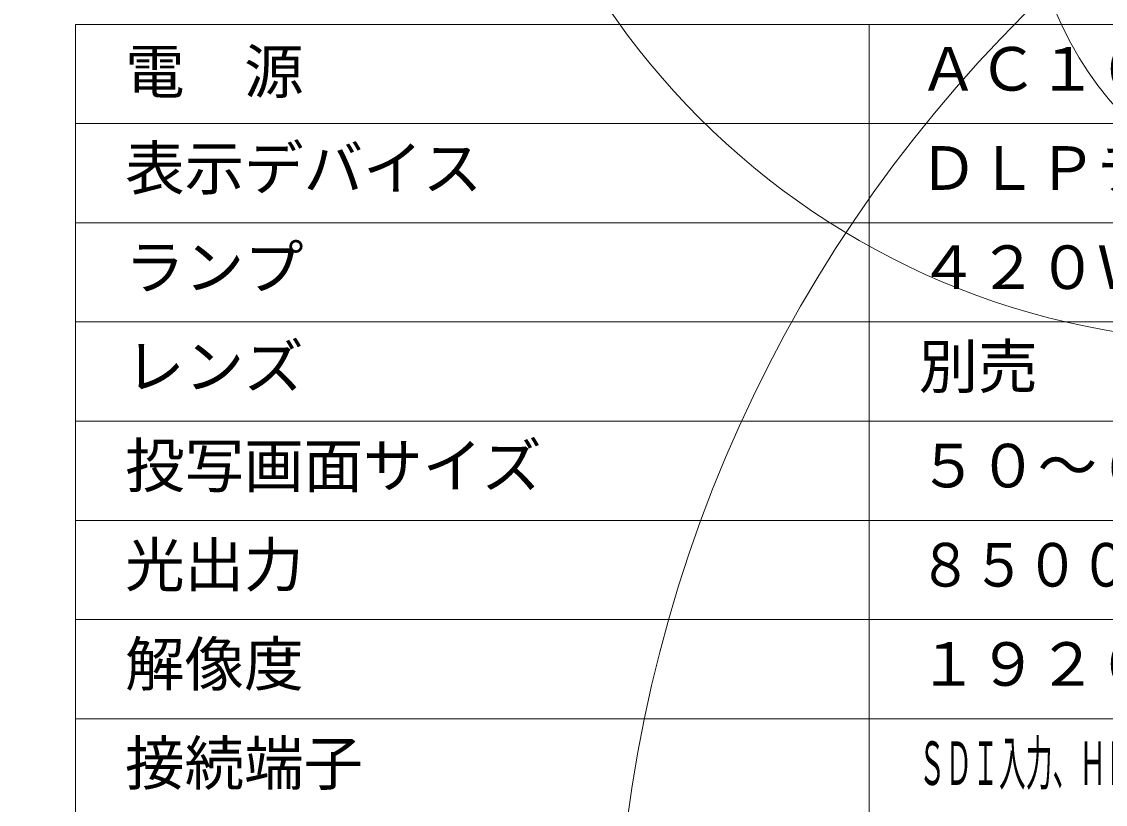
# Model space of a CAD drawing. Units: millimetres, scale not verified. Extents: x -582 to 628, y -287 to 330.
# Drawn here: x -65.2 to -10.6, y -40.8 to -1.4 of the extents above; entities that cross this region are included whole.
import ezdxf
from ezdxf.enums import TextEntityAlignment as Align

# ---------------------------------------------------------------- set-up
doc = ezdxf.new("R2010")
doc.units = ezdxf.units.MM
doc.header["$LTSCALE"] = 0.125
doc.layers.add('0-1_MOJI1', color=7, linetype='Continuous')
doc.layers.add('0-2_WAKU', color=1, linetype='Continuous', lineweight=18)
doc.layers.add('0-5_GAIKEI', color=1, linetype='Continuous', lineweight=18)
doc.styles.add('ＭＳ ゴシック', font='')
doc.styles.get('ＭＳ ゴシック').set_extended_font_data('MS Gothic')

msp = doc.modelspace()

# ---------------------------------------------------------------- linework, layer by layer
at = {"layer": '0-2_WAKU', "color": 4}
for p, q in [((-62.5007, -1.4939), (-62.5007, -56.4939)), ((62.4993, -1.4939), (-62.5007, -1.4939)), ((-22.5007, -56.4939), (-22.5007, -1.4939))]:
    msp.add_line(p, q, dxfattribs=at)
at = {"layer": '0-2_WAKU'}
for p, q in [((-62.5007, -6.4939), (62.4993, -6.4939)), ((-62.5007, -11.4939), (62.4993, -11.4939)), ((-62.5007, -16.4939), (62.4993, -16.4939)), ((-62.5007, -21.4939), (62.4993, -21.4939)), ((-62.5007, -26.4939), (62.4993, -26.4939)), ((-62.5007, -31.4939), (62.4993, -31.4939)), ((-62.5007, -36.4939), (62.4993, -36.4939))]:
    msp.add_line(p, q, dxfattribs=at)
at = {"layer": '0-5_GAIKEI'}
for centre, radius in [((-273.7839, 21.6041), 308.4259), ((-262.7436, 21.6044), 297.4007), ((-99.7338, 21.3206), 134.3757), ((-68.6343, 7.1882), 80.8031), ((-3.8318, 20.9935), 38.4881), ((35.0737, -50.7118), 70.3409)]:
    msp.add_circle(centre, radius, dxfattribs=at)
at = {"layer": '0-5_GAIKEI', "color": 7}
msp.add_circle((3.0754, 5.912), 17.5187, dxfattribs=at)

# ---------------------------------------------------------------- texts
at = {"layer": '0-1_MOJI1', "style": 'ＭＳ ゴシック'}
for s, p in [('電\u3000源', (-60.0007, -5.6259)), ('ＡＣ１００Ｖ\u3000５０／６０Ｈｚ', (-20.0007, -5.4939)), ('表示デバイス', (-60.0007, -10.4939)), ('ＤＬＰチップ１枚\u3000ＤＬＰ方式', (-20.0007, -10.4939)), ('ランプ', (-60.0007, -15.4939)), ('４２０Ｗ（ＵＨＭランプ\u3000２灯式）\u3000', (-20.0007, -15.4939)), ('レンズ', (-60.0007, -20.4939)), ('別売', (-20.0007, -20.4939)), ('投写画面サイズ', (-60.0007, -25.4939)), ('５０～６００型（アスペクト比１６：１０時）', (-20.0007, -25.4939)), ('光出力', (-60.0007, -30.4939)), ('解像度', (-60.0007, -35.4939)), ('１９２０×１２００ドット', (-20.0007, -35.4939)), ('接続端子', (-60.0007, -40.4939))]:
    msp.add_text(s, height=2.199, dxfattribs=at).set_placement(p, align=Align.BOTTOM_LEFT)
for s, width, p in [('８５００ルーメン（ランプ２灯、ノーマルモード時）', 0.9, (-20.0007, -30.4939)), ('ＳＤＩ入力、ＨＤＭＩ入力、ＤＶＩ－Ｄ入力、ＲＧＢ入力（ＢＮＣ×５／高密度\u3000Ｄ－Ｓｕｂ１５Ｐ・メス型）、', 0.45, (-20.0007, -40.4939))]:
    msp.add_text(s, height=2.199, dxfattribs=dict(at, width=width)).set_placement(p, align=Align.BOTTOM_LEFT)

doc.saveas('drawing.dxf')
